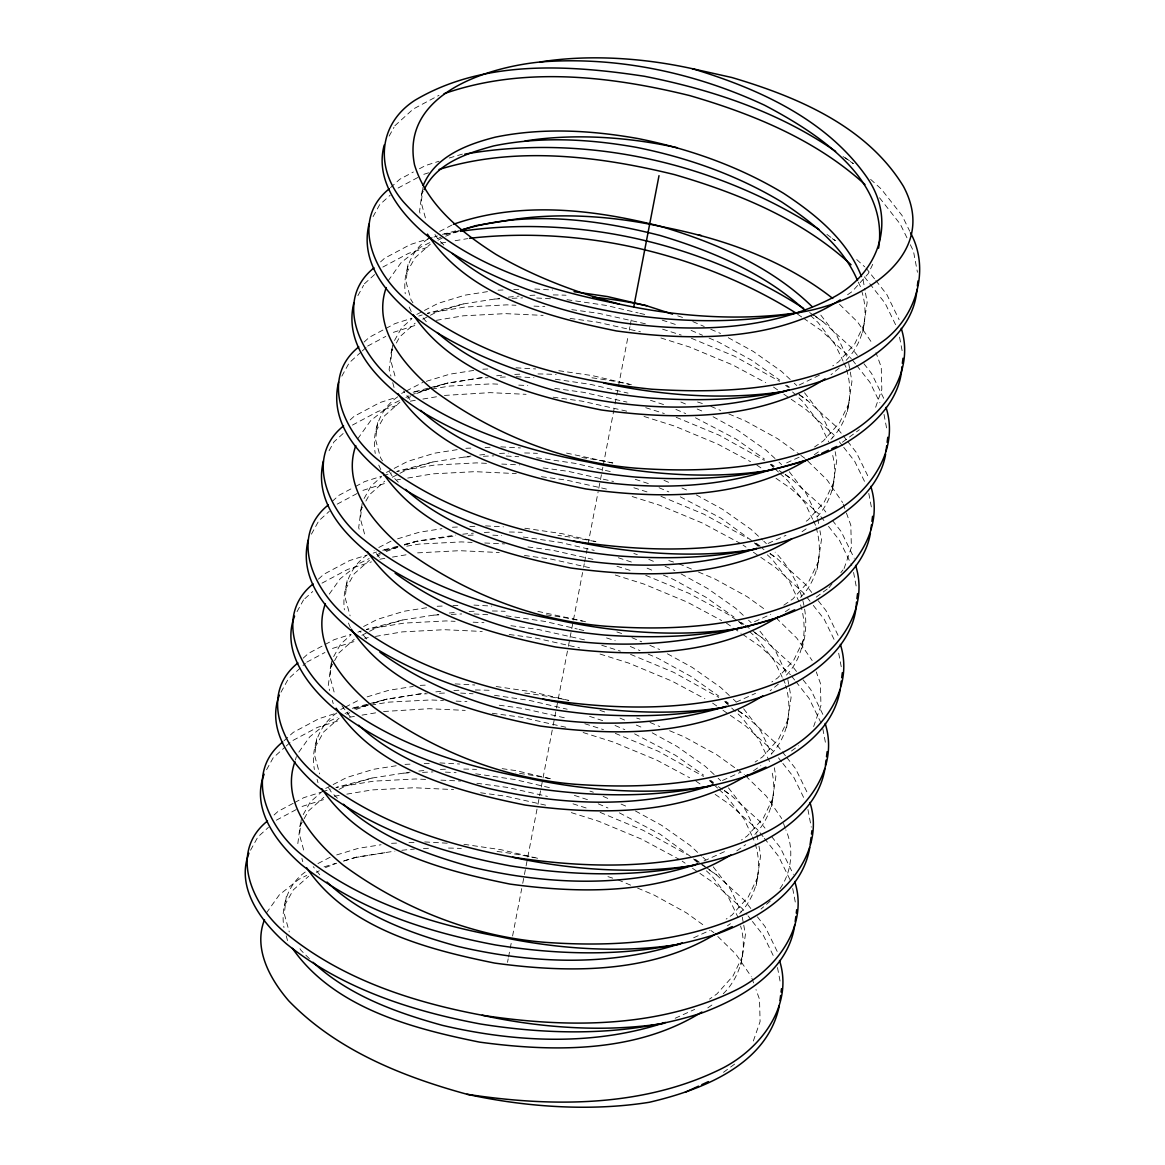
<?xml version="1.0" encoding="UTF-8"?>
<svg xmlns="http://www.w3.org/2000/svg" width="1165" height="1165" viewBox="0 0 1165 1165"><rect width="100%" height="100%" fill="white"/><g stroke="black" fill="none" stroke-linecap="round" stroke-linejoin="round"><path stroke-width="0.75" stroke-dasharray="5 3.75" d="M305.215 872.046C287.842 884.104 280.416 907.375 283.969 927.573M286.255 896.744L284.304 913.87L289.255 931.927M297.832 843.635L300.454 822.985M301.269 819.432L299.522 834.854L304.458 852.896M336.918 712.878C318.89 725.038 310.633 748.658 314.39 769.541M316.676 738.712L314.739 755.837L319.676 773.88M331.224 663.205L328.268 685.603L329.608 690.525M331.705 661.4L329.957 676.821L334.894 694.864M367.354 554.846C349.587 566.714 341.855 589.344 344.374 609.863M347.112 580.665L345.175 597.805L350.112 615.848M361.325 506.921L358.704 527.57L359.592 530.847M362.14 503.367L360.393 518.789L365.329 536.832M397.789 396.799C379.761 408.959 371.504 432.594 375.261 453.462M377.547 422.633L375.611 439.773L380.547 457.816L382.499 460.874M391.746 348.888L389.125 369.523L390.93 376.091M392.576 345.321L390.814 360.742L395.765 378.8M428.225 238.767C410.444 250.635 402.726 273.28 405.245 293.784M407.983 264.601L406.032 281.726L410.983 299.769L412.934 302.827M422.181 190.842L419.56 211.491L420.463 214.768M423.012 187.288L421.249 202.71L426.201 220.753M723.276 993.73C740.882 976.532 747.595 949.49 740.591 925.942M740.955 964.722L745.44 934.417L743.547 924.063M739.644 913.433C759.172 893.788 763.716 861.867 752.532 836.878M756.172 885.706L760.658 855.401L758.444 843.314M754.862 834.417C771.201 817.772 777.739 792.083 771.346 769.628M771.39 806.675L775.875 776.385L774.288 767.75M771.23 754.105C788.385 736.149 792.783 708.815 785.618 685.428M786.608 727.659L791.093 697.354L787.307 676.647M786.448 675.088C804.156 656.667 807.913 628.576 800.515 604.693M801.826 648.643C812.908 614.101 799.569 577.622 775.176 552.166M800.515 597.354C818.485 579.355 823.451 551.351 816.039 527.396M817.044 569.627L821.514 539.322L819.942 530.701M816.883 517.056C832.436 500.484 838.436 475.437 832.203 453.549M832.261 490.611L836.732 460.306L835.159 451.671M830.936 439.322C848.921 421.322 853.887 393.304 846.474 369.363M847.465 411.594L851.95 381.29L848.164 360.582M846.154 360.305C863.585 342.758 869.119 315.526 862.013 292.065M862.683 332.578L867.168 302.274L865.275 291.92M507.518 962.334L508.188 958.824M508.537 957.077L509.877 950.043M510.226 948.295L511.231 943.024M512.585 936.005L521.716 888.589M522.736 883.318L524.09 876.298M524.425 874.536L527.468 858.736M527.803 856.974L537.269 807.811M537.953 804.301L542.686 779.72M543.021 777.958L552.487 728.795M553.171 725.285L557.904 700.704M558.239 698.942L567.704 649.779M568.389 646.269L569.729 639.236M570.078 637.488L571.433 630.454M571.767 628.707L573.122 621.688M573.457 619.926L582.587 572.51M583.592 567.253L584.277 563.729M584.612 561.981L587.655 546.181M587.99 544.419L598.14 491.747M598.81 488.222L602.873 467.15M603.208 465.403L614.712 405.697M615.047 403.935L616.401 396.916M616.736 395.168L618.091 388.134M618.426 386.387L628.241 335.462M629.246 330.19L629.93 326.681M630.265 324.918L631.619 317.899M295.4 760.002L296.376 756.624M875.643 407.24L881.818 389.401L881.25 367.164L875.963 352.573M844.086 568.52L851.382 547.434L850.814 525.197L845.542 510.605M813.651 726.552L820.946 705.48L820.378 683.229L816.272 671.885M753.347 1041L760.09 1021.545L759.522 999.308L755.998 989.58M872.731 264.339L868.289 273.571L852.154 291.556L846.227 295.677M864.372 323.797L854.775 343.821L838.625 361.805L832.698 365.927M849.168 402.813L839.557 422.837L823.407 440.821L814.524 446.996M833.951 481.829L824.339 501.853L808.19 519.838L803.748 522.925M818.733 560.846L809.122 580.869L792.972 598.854L782.603 606.062M803.515 639.862L793.904 659.885L777.754 677.87L771.827 681.991M788.297 718.878L778.686 738.901L762.536 756.886L755.138 762.041M773.079 797.909L763.468 817.932L747.318 835.902L741.406 840.038M757.862 876.925L748.25 896.948L732.101 914.933L726.188 919.054M742.644 955.941L733.033 975.964L716.883 993.949L709.485 999.104M389.125 136.116L394.018 127.262M373.091 216.617L379.615 204.792L390.159 195.225M357.888 295.633L363.597 285.294M341.855 376.12L349.194 362.839L361.048 352.063M329.083 450.709L333.976 441.855L343.194 433.482M311.419 534.167L318.759 520.871L329.302 511.304M297.017 611.698L303.541 599.888M280.983 692.199L288.323 678.904L305.448 663.351M266.581 769.745L273.105 757.92L284.959 747.158M250.548 850.232L257.887 836.951L268.431 827.368M421.512 194.351L423.259 191.235M406.294 273.382L415.06 257.742L430.351 244.155M394.513 340.486L401.532 327.977L411.726 318.919M391.076 352.398L392.823 349.267M396.333 343.02L399.843 336.758L415.148 323.171M375.858 431.414L384.625 415.774L399.93 402.187M364.092 498.518L371.096 486.023L381.304 476.951M360.64 510.43L362.388 507.299M365.897 501.052L369.407 494.79L384.712 481.203M345.423 589.446L354.189 573.821L369.494 560.219M333.656 656.565L340.661 644.056L350.869 634.998M330.205 668.462L333.714 662.215M334.588 660.657L338.971 652.837L354.276 639.236M314.987 747.493L323.753 731.853L339.059 718.266M303.22 814.597L310.225 802.088L325.53 788.501L331.632 785.341M299.769 826.509L303.279 820.247M304.152 818.689L308.536 810.869L323.841 797.282M284.566 905.525L293.318 889.885L308.623 876.298M388.149 280.823L401.066 262.678L420.536 247.184L430.016 242.509M357.713 438.856L370.63 420.725L390.115 405.216L399.58 400.542M329.273 594.106L340.195 578.757L359.679 563.248L369.145 558.574M298.837 752.139L309.774 736.79L329.244 721.295L337.136 717.392M266.421 912.967L279.338 894.837L298.808 879.327L306.701 875.425M828.97 587.743L832.203 583.621M840.853 572.641L843.009 569.889M770.269 901.069L761.022 909.05M779.982 888.706C791.763 872.061 794.21 848.644 785.851 829.917M839.237 368.009L831.009 374.708M778.366 684.088L770.138 690.772M394.833 125.776L413.284 109.029L439.001 95.297M390.537 187.638L399.755 179.264L413.371 171.998M380.591 261.877L384.537 258.281L410.269 244.563L432.302 237.573M364.412 283.809L376.266 273.047M364.062 342.088L369.334 337.297L384.465 329.229M362.359 350.869L366.32 347.286M350.155 419.91L354.116 416.327L379.834 402.595L396.784 397.221M332.302 501.329L338.899 495.343L354.029 487.261M318.409 579.151L323.681 574.36L349.398 560.627L366.349 555.254M304.851 598.693L312.759 591.514M303.191 658.167L308.463 653.376L323.593 645.308M284.027 740.765L293.245 732.392L318.962 718.674L335.913 713.3M286.284 745.964L291.556 741.173L317.273 727.455L340.995 719.926M274.081 815.005L278.027 811.408L293.158 803.34M842.397 442.249L859.406 429.71M816.214 597.15L827.558 588.791M791.457 751.017L798.535 745.789M723.494 1072.31L729.174 1068.13M730.586 1067.082L734.838 1063.951M819.374 375.203L796.918 386.11M814.306 454.743L820.233 450.622M802.059 531.706L806.5 528.619M785.356 611.756L791.283 607.635M753.449 770.822L760.847 765.667M736.746 850.872L745.629 844.683M727.455 925.767L730.411 923.699M707.796 1007.885L713.723 1003.749M419.429 168.765L425.487 165.547L439.045 161.236M398.066 188.046L420.769 175.93M382.848 267.062L408.58 253.344L430.613 246.354M385.965 328.428L395.051 323.579L412.002 318.205M367.63 346.078L385.79 336.394M352.427 425.109L378.144 411.376L400.178 404.386M355.543 486.46L364.616 481.611L381.567 476.237M337.209 504.125L359.898 492.009M321.991 583.141L347.709 569.408L371.431 561.88M325.108 644.493L334.18 639.658L351.131 634.27M306.774 662.157L324.933 652.473M294.672 802.539L303.745 797.69L320.695 792.317M276.338 820.189L299.026 808.088M439.686 231.413L451.889 225.093M437.982 240.194L444.098 237.034M445.613 236.247L458.413 231.034M416.837 314.39L422.939 311.23M424.468 310.429L438.2 303.322L464.966 295.167L489.329 291.352M422.779 319.21L428.88 316.05M430.395 315.264L436.511 312.103L463.262 303.949L494.601 299.041A230.015 111.52 10.9 0 1 499.683 298.269M401.619 393.406L404.663 391.819M406.192 391.032L422.982 382.338M407.561 398.226L410.604 396.653M416.706 393.493L433.001 387.552M386.401 472.422L407.765 461.355L434.53 453.2L457.161 449.661M392.343 477.257L398.445 474.082M399.974 473.296L406.075 470.136L432.841 461.981L464.165 457.073A230.015 111.52 10.9 0 1 470.966 456.068M378.814 547.492L391.018 541.157M377.125 556.273L380.169 554.686M386.285 551.526L397.542 547.113M363.597 626.508L377.329 619.387L404.095 611.246L428.472 607.431M361.907 635.289L368.009 632.129M369.538 631.328L375.64 628.168L402.406 620.028L433.744 615.12A230.015 111.52 10.9 0 1 438.826 614.348M340.748 709.485L343.806 707.898M345.321 707.111L360.582 699.204M346.689 714.305L349.748 712.718M355.849 709.558L372.13 703.631M333.161 784.54L346.893 777.434L373.659 769.279L396.289 765.74M339.102 789.375L345.204 786.2L371.97 778.06L403.308 773.152A230.015 111.52 10.9 0 1 410.109 772.147M317.943 863.556L330.161 857.236M316.254 872.337L319.312 870.765M325.414 867.605L336.685 863.192M437.909 238.607L441.069 237.048M405.901 397.425L409.046 395.867M410.633 395.095L432.099 387.697M377.038 554.686L383.358 551.569M345.029 713.504L348.189 711.946M786.579 462.913L801.2 456.272M768.114 543.414L785.982 535.303M754.527 621.688L770.764 614.319M736.062 702.189L755.546 693.335M722.46 780.463L740.328 772.351M703.995 860.964L725.111 851.367M693.656 937.767L709.893 930.384M675.19 1018.254L694.675 1009.4M449.209 158.018L462.956 153.94M423.798 174.328L428.88 172.711M433.992 237.034L437.385 235.956M418.774 316.05L422.167 314.972M393.362 332.36L417.085 324.831M383.256 475.699L391.731 473.019M362.927 490.392L386.649 482.863M373.12 553.113L376.513 552.035M357.903 632.129L361.296 631.051M332.491 648.439L356.213 640.91M322.385 791.778L330.86 789.084M302.055 806.471L324.088 799.481M426.332 381.319L449.748 374.183L474.111 370.368M434.676 387.042L448.059 382.965L479.383 378.057A230.015 111.52 10.9 0 1 484.48 377.285M397.571 538.842L419.313 532.23L441.943 528.677M404.24 545.074L417.623 540.997L448.962 536.089A230.015 111.52 10.9 0 1 455.763 535.085M367.135 696.874L388.877 690.263L413.255 686.447M373.805 703.121L387.188 699.044L418.526 694.136A230.015 111.52 10.9 0 1 425.327 693.117M336.7 854.921L358.441 848.295L381.072 844.756M343.369 861.153L356.752 857.076L388.091 852.168A230.015 111.52 10.9 0 1 394.891 851.164M445.802 234.718L459.185 230.67M433.773 387.188L445.481 383.635L479.383 378.057L488.12 377.693M384.931 550.797L398.313 546.735M405.012 544.71L415.046 541.681L455.937 535.798M354.495 708.83L371.227 703.762M372.902 703.252L384.61 699.714L418.526 694.136L427.264 693.772M324.074 866.862L335.782 863.323M344.141 860.789L356.752 857.076M442.467 234.34L458.311 230.204M463.262 303.949L427.249 313.356L464.937 307.036L506.95 304.851L515.964 305.274M427.875 388.236L412.031 392.387L429.972 389.372M429.637 387.785L448.059 382.965M432.841 461.981L396.814 471.403L434.501 465.068L476.529 462.884L489.14 463.466M397.44 546.283L381.596 550.419L399.551 547.404M404.488 544.434L417.623 540.997M402.406 620.028L366.378 629.435L404.066 623.1L446.093 620.916L455.107 621.338M367.004 704.315L351.16 708.451L369.116 705.437M368.766 703.849L387.188 699.044M371.97 778.06L335.942 787.467L373.645 781.147L415.657 778.963L426.463 779.458M444.258 234.049L458.617 231.631M440.778 243.121L447.957 241.912M455.136 240.718L467.689 238.607M436.322 320.331L463.248 315.817L505.26 313.633L543.108 315.38M431.778 389.066L449.719 386.052L491.732 383.868L500.746 384.29M410.342 401.168L415.73 400.25M422.91 399.056L437.268 396.639M444.433 395.43L490.043 392.649L526.099 394.323M396.916 479.878L400.512 479.281M407.692 478.072L432.812 473.849L474.825 471.665L516.284 473.587M406.731 546.196L419.284 544.084L461.311 541.9L472.116 542.409M379.906 559.2L385.295 558.297M392.474 557.088L408.624 554.38M364.689 638.216L368.286 637.619M375.465 636.41L402.376 631.881L444.404 629.697L482.252 631.459M370.907 705.145L388.848 702.131L430.875 699.947L443.486 700.529M349.471 717.232L354.859 716.329M362.038 715.121L376.397 712.718M383.576 711.509L429.186 708.713L465.228 710.388M334.253 796.248L339.641 795.346M346.82 794.137L371.941 789.928L413.968 787.744L453.622 789.579M354.175 857.746L388.091 852.168M417.594 552.865L459.607 550.681L499.261 552.53M498.038 290.187L505.028 289.896M513.765 289.532L519.007 289.313M494.601 299.041L501.591 298.75M512.076 298.313L522.561 297.876M482.82 369.203L489.81 368.912M500.353 377.183L505.595 376.965M465.869 448.292L472.844 448.001M485.077 447.491L492.067 447.2M464.165 457.073L471.155 456.782M483.388 456.272L493.873 455.835M452.399 527.235L457.641 527.017M469.859 526.522L475.102 526.303M468.17 535.288L476.907 534.924M437.181 606.266L444.171 605.975M452.908 605.611L459.884 605.319M433.744 615.12L442.482 614.756M451.204 614.392L461.69 613.955M420.216 685.355L428.953 684.991M439.482 693.262L446.472 692.971M404.998 764.371L411.988 764.08M424.22 763.57L431.21 763.279M403.308 773.152L410.298 772.861M422.531 772.351L433.001 771.914M391.527 843.314L396.77 843.096M409.002 842.586L414.245 842.368M533.992 306.104L544.798 306.613M518.774 385.12L527.789 385.542M501.751 464.063L519.779 464.893M484.742 542.992L504.562 543.909M473.121 622.183L483.941 622.678M456.098 701.112L466.917 701.621M440.894 780.128L460.714 781.045M534.808 289.007L552.661 290.012M536.686 297.992L550.972 298.793M516.022 367.82L535.652 368.926M516.124 376.703L533.963 377.708M500.804 446.836L520.435 447.943M506.251 456.025L518.745 456.724M485.587 525.866L503.44 526.871M492.824 535.143L501.751 535.638M473.937 605.086L491.79 606.091M474.038 613.955L490.101 614.858M455.151 683.899L474.781 685.005M460.612 693.073L473.092 693.787M439.948 762.915L459.578 764.022M445.394 772.104L456.098 772.701M424.73 841.931L447.928 843.242M571.782 309.642L598.723 313.312L645.672 323.841M570.093 318.424L597.033 322.093L640.502 331.85M554.758 388.411L583.519 392.328L626.974 402.085M553.069 397.192L581.816 401.11L627.032 411.245M543.138 467.922L568.302 471.359L613.504 481.495M541.448 476.703L566.612 480.126L608.334 489.489M527.92 546.938L553.084 550.375L593.072 559.346M524.439 555.472L551.394 559.156L591.383 568.112M510.911 625.707L537.866 629.391L584.801 639.92M509.222 634.488L536.177 638.172L579.631 647.915M499.29 705.218L522.648 708.407L564.37 717.771M492.213 713.271L520.959 717.189L566.161 727.324M476.878 783.259L507.43 787.424L547.419 796.394M480.577 792.768L505.741 796.205L545.73 805.175M567.02 299.696L605.887 305.376L638.143 312.919M558.807 370.703L592.359 375.611L631.415 384.756M555.341 379.237L590.67 384.392L628.022 393.129M566.54 453.083L612.805 462.971M536.599 457.728L575.452 463.408L611.101 471.752M524.832 528.226L561.923 533.643L595.883 541.594M523.143 537.007L560.234 542.424L594.194 550.375M537.88 611.377L578.976 620.217M506.163 615.775L545.016 621.44L577.272 628.998M496.174 686.52L531.502 691.69L568.84 700.427A230.015 111.52 10.9 0 0 523.9 692.986M494.484 695.301L529.798 700.471L567.151 709.208M502.144 768.638L516.284 770.706L551.933 779.05A230.015 111.52 10.9 0 0 515.862 772.905M475.728 773.808L514.581 779.487L550.244 787.831M463.961 844.305L501.067 849.722L538.419 858.459M639.847 313.327L644.929 314.506M580.665 620.61L585.762 621.804A230.015 111.52 10.9 0 0 580.665 620.712M578.976 629.391L584.073 630.585M662.608 329.185L681.234 335.069M660.919 337.967L689.709 347.053L732.829 365.009L765.725 382.659M697.573 401.998L702.568 403.585M645.701 407.677L664.327 413.546M644.012 416.458L674.491 426.07L717.611 444.025L750.522 461.675M633.876 487.756L647.42 492.038M632.173 496.538L659.274 505.086L702.393 523.041L739.993 543.21M668.797 560.569L673.807 562.142M616.955 566.248L632.202 571.054M615.266 575.029L644.056 584.102L687.175 602.072L721.645 620.552M601.737 645.264L620.377 651.133M600.048 654.046L628.838 663.133L671.957 681.088L704.869 698.738M636.702 718.077L640.036 719.125M584.83 723.742L603.47 729.625M583.141 732.523L613.635 742.149L656.74 760.104L689.651 777.754M573.005 803.835L586.548 808.102M571.316 812.617L598.417 821.165L641.522 839.12L679.137 859.289M607.941 876.633L612.936 878.221M677.753 315.875L682.938 317.564M662.23 320.142L676.064 324.656M650.463 400.294L664.298 404.794M635.245 479.31L650.813 484.378M633.833 553.491L637.284 554.613M618.309 557.758L632.144 562.273M616.882 631.94L622.066 633.629M606.543 637.91L615.193 640.721M599.931 710.402L605.13 712.092M589.606 716.359L603.426 720.873M589.912 791.108L593.364 792.229M574.389 795.375L589.941 800.457M691.398 338.272L734.518 356.228L779.603 381.319M676.181 417.288L719.3 435.244L764.4 460.35M660.963 496.305L704.082 514.275L747.697 538.346M645.745 575.335L688.865 593.291L728.038 614.29L736.921 620.421M630.542 654.351L673.647 672.307L718.747 697.398M615.324 733.368L658.429 751.323L703.529 776.414M600.106 812.384L643.211 830.339L686.826 854.411M710.868 406.381L720.684 410.517M728.853 413.954L745.192 420.842L777.565 438.637L799.408 454.365M678.802 563.729L691.879 569.234M698.418 572L714.757 578.889L747.129 596.669L766.06 610.3M650.012 722.46L659.812 726.581M669.613 730.717L684.321 736.921L716.693 754.702L735.625 768.347M617.931 879.808L631.008 885.313M637.546 888.065L653.9 894.953L686.258 912.748L705.189 926.379M692.811 321.613L704.228 326.491M710.737 329.273L720.523 333.452M691.122 330.394L702.539 335.272M709.048 338.054L718.834 342.233L751.41 360.101L779.705 380.052M680.855 402.012L687.379 404.808M697.151 408.988L703.675 411.769M675.904 409.41L685.69 413.59M695.461 417.769L736.193 439.132L764.488 459.068M664.006 480.344L670.53 483.125M681.933 488.004L688.457 490.8M659.055 487.727L668.841 491.907M680.244 496.785L720.975 518.148L753.114 541.667M648.788 559.36L655.312 562.142M665.099 566.321L674.87 570.515M647.099 568.141L653.623 570.923M663.395 575.102L673.181 579.296L705.757 597.164L734.052 617.101M631.94 637.677L641.726 641.857M649.881 645.352L659.652 649.531M630.25 646.459L640.036 650.638M648.191 654.133L657.963 658.312L690.539 676.181L718.834 696.117M619.984 718.091L626.508 720.887M636.294 725.067L642.803 727.848M615.033 725.475L624.819 729.654M634.605 733.848L675.321 755.197L703.616 775.133M603.15 796.409L609.659 799.205M621.076 804.083L627.586 806.864M598.198 803.806L607.97 807.986M619.387 812.864L660.104 834.213L692.258 857.731M728.271 337.704L753.1 351.32L781.395 371.271L792.957 382.003M713.067 416.735L737.882 430.351L766.177 450.287L777.739 461.02M696.291 494.892L722.664 509.367L750.959 529.303L762.522 540.036M681.074 573.908L707.446 588.383L735.741 608.319L743.445 615.47M667.414 653.783L692.228 667.399L720.523 687.335L732.086 698.068M652.196 732.8L677.011 746.415L705.306 766.352L716.868 777.084M635.42 810.971L661.793 825.432L690.088 845.382L701.65 856.115M843.023 156.532L853.377 163.668L843.562 156.43M832.247 238.607L835.203 240.645M809.631 312.526L814.058 315.584M815.544 316.603L822.941 321.715L850.785 347.024L857.353 355.383M797.574 314.157L802.015 317.215M803.5 318.234L821.252 330.496L851.28 358.587M785.53 385.411L788.487 387.45M798.84 394.6L807.724 400.731L835.567 426.041L842.135 434.399M773.487 387.042L777.914 390.1M783.841 394.192L789.754 398.27M791.239 399.289L806.034 409.512L833.878 434.822M770.313 464.427L773.269 466.466M779.196 470.558L783.637 473.616M785.108 474.636L792.506 479.747L820.349 505.071L825.825 512.032M756.784 465.039L762.696 469.131M776.021 478.32L790.817 488.528L818.66 513.852M755.095 543.443L763.978 549.574M769.89 553.666L777.288 558.763L805.146 584.087L811.714 592.432M743.052 545.074L746.008 547.128M753.406 552.225L759.318 556.317M760.803 557.336L775.599 567.544L803.442 592.869L812.209 603.994M738.406 621.44L742.833 624.513M754.672 632.682L762.07 637.779L789.928 663.103L796.496 671.448M726.348 623.071L732.275 627.163M733.746 628.183L741.144 633.294M742.629 634.313L760.381 646.56L790.423 674.666M724.659 701.49L727.63 703.529M737.984 710.679L746.867 716.795L774.71 742.12L781.278 750.478M712.616 703.121L717.058 706.179M722.97 710.257L728.897 714.349M730.368 715.368L745.163 725.577L773.021 750.901M709.441 780.506L716.839 785.603M718.324 786.623L722.766 789.695M724.251 790.715L731.649 795.826L759.493 821.136L764.968 828.097M695.913 781.118L701.84 785.195M715.15 794.384L729.945 804.607L757.803 829.917M694.224 859.522L707.548 868.711M709.034 869.731L716.431 874.842L744.275 900.152L750.843 908.511M682.18 861.153L685.137 863.192M692.534 868.304L698.461 872.381M699.932 873.4L714.742 883.623L742.586 908.933L746.954 914.51M800.865 455.413L805.233 458.559M737.081 769.395L744.362 774.638M711.014 930.573L713.927 932.67M826.946 234.413L835.363 240.631M813.126 314.477L822.941 321.715M786.71 385.222L789.506 387.29M799.321 394.527L807.724 400.731M771.492 464.238L774.288 466.306M785.501 474.577L792.506 479.747M756.274 543.254L760.483 546.356M770.283 553.593L777.288 558.763M741.057 622.27L743.853 624.338M745.265 625.372L762.07 637.779M725.839 701.286L728.649 703.354M738.45 710.592L746.867 716.795M710.621 780.302L713.431 782.37M724.63 790.656L731.649 795.826M695.403 859.333L705.218 866.571M706.616 867.605L716.431 874.842M870.619 179.352L881.221 188.992L902.016 215.438L909.734 231.223M856.726 259.577L864.678 266.8M810.345 315.336L818.048 322.487L835.305 344.898L843.067 361.135M794.239 383.198L796.816 385.571M792.55 391.964L802.831 401.517L820.102 423.914L828.621 441.783M779.021 462.214L781.599 464.602M770.91 465.024L773.473 467.413M774.769 468.607L778.613 472.189M779.909 473.369L787.613 480.533L804.884 502.931L812.631 519.168M763.803 541.23L766.381 543.618M754.41 542.846L758.269 546.429M767.254 554.773L772.395 559.55L789.666 581.961L798.957 601.446M748.585 620.246L751.163 622.634M739.193 621.877L741.756 624.251M749.474 631.415L757.177 638.566L774.448 660.977L782.196 677.215M733.382 699.262L735.945 701.65M725.256 702.087L730.397 706.849M731.678 708.043L741.974 717.582L759.231 739.993L770.08 762.726M718.164 778.278L720.727 780.667M710.038 781.103L712.616 783.492M713.897 784.671L717.756 788.254M719.038 789.448L726.756 796.598L744.013 819.01L751.76 835.247M702.946 857.309L705.509 859.683M693.539 858.925L697.398 862.508M706.398 870.852L711.538 875.629L728.795 898.026L738.1 917.51M839.528 304.327L857.615 322.021L872.002 342.976M807.811 461.092L827.194 480.067L842.601 502.508M776.079 617.858L796.758 638.1L812.165 660.54M745.658 775.905L766.322 796.132L781.744 818.573M717.8 936.471L735.887 954.179L751.308 976.62M440.312 241.505L445.132 246.31M426.303 321.715L420.725 315.06M409.876 399.537L403.556 391.018M398.284 482.164L392.241 476.15L389.314 471.563M379.441 557.569L374.111 550.594M366.64 639.003L359.869 631.139M350.214 716.81L341.724 705.568M337.413 798.229L331.384 792.229L327.481 786.113M319.778 874.842L313.239 866.658M309.395 958.679L300.949 950.261L298.022 945.674M879.531 197.773L900.327 224.219L907.273 238.432M866.003 268.008L874.769 279.149M875.862 280.532L886.798 294.454L899.132 319.72M864.313 276.789L885.109 303.235L895.9 325.341M863.92 363.728L871.58 373.484L884.701 400.323M852.387 359.985L855.663 364.164M856.756 365.548L869.891 382.251L879.925 402.784M843.242 435.797L846.518 439.962M847.61 441.36L856.377 452.501L868.711 477.752M839.353 441.783L842.644 445.962M843.737 447.36L854.673 461.282L864.707 481.8M832.393 520.376L841.159 531.517L854.265 558.355M820.859 516.634L824.136 520.813M828.519 526.376L839.47 540.298L851.804 565.549M818.281 600.791L825.941 610.533L839.048 637.372M813.301 605.392L824.252 619.314L835.043 641.42M803.064 679.807L810.724 689.549L823.83 716.388M791.516 676.064L794.807 680.229M795.899 681.627L809.034 698.33L821.369 723.596M782.37 751.862L785.647 756.041M786.754 757.439L795.506 768.565L807.84 793.831M778.482 757.862L781.773 762.041M782.865 763.425L793.816 777.346L803.835 797.879M771.536 836.455L780.288 847.581L793.394 874.434M759.988 832.698L763.279 836.878M764.371 838.276L778.599 856.362L790.933 881.628M757.41 916.855L765.07 926.612L777.405 951.863M748.061 915.894L751.338 920.073M752.43 921.471L763.381 935.393L774.172 957.484M820.815 315.118L837.009 336.117L847.858 358.849M804.52 392.736L821.791 415.133L832.64 437.865M789.302 471.752L806.573 494.149L817.422 516.896M759.959 631.182L776.138 652.196L786.987 674.928M743.663 708.801L760.92 731.212L771.769 753.944M728.445 787.817L745.702 810.228L756.551 832.96M713.228 866.847L730.484 889.245L741.333 911.977M434.967 234.514L437.894 239.102M411.245 311.608L408.391 305.274M380.809 469.655L377.955 463.306M350.374 627.687L347.083 619.707M910.346 244.752L913.433 251.058L917.438 272.246M858.285 282.119L861.386 288.614M843.839 362.766L846.169 367.63M813.403 520.799L815.733 525.663M782.967 678.831L785.297 683.709M843.183 504.125L844.945 508.988M783.492 823.437L785.254 828.3M751.891 978.236L753.653 983.1M392.722 382.644L394.076 387.566M332.302 700.369L333.205 703.645M317.098 779.385L317.987 782.662M301.881 858.401L302.769 861.678M286.211 935.786L287.551 940.708M899.555 337.136L902.22 351.262M884.002 414.391L887.002 430.278M868.784 493.407L871.784 509.309M853.566 572.437L856.246 586.563M838.683 653.216L841.683 669.103M822.81 728.707L825.81 744.595M807.928 809.486L811.262 827.135M792.71 888.502L795.375 902.627M777.492 967.518L780.492 983.42M863.076 279.833L864.969 290.187M817.743 518.614L818.689 523.799M756.871 834.693L758.138 841.596M742.28 917.161L743.226 922.331M435.826 691.864A230.015 111.52 10.9 0 1 441.171 691.355M453.884 690.481A230.015 111.52 10.9 0 1 460.932 690.19M475.32 690A230.015 111.52 10.9 0 1 491.79 690.394M401.852 850.29A230.015 111.52 10.9 0 1 414.347 849.096M423.463 848.513A230.015 111.52 10.9 0 1 430.497 848.222M448.525 848.062A230.015 111.52 10.9 0 1 461.355 848.44M497.062 851.455A230.015 111.52 10.9 0 1 535.012 857.775M418.832 771.07A230.015 111.52 10.9 0 1 425.968 770.371M440.414 769.41A230.015 111.52 10.9 0 1 447.491 769.162M463.743 769.046A230.015 111.52 10.9 0 1 476.572 769.41M462.723 534.211A230.015 111.52 10.9 0 1 473.412 533.162M484.32 532.449A230.015 111.52 10.9 0 1 491.368 532.157M509.396 531.997A230.015 111.52 10.9 0 1 522.226 532.361M557.918 535.376A230.015 111.52 10.9 0 1 561.501 535.842M564.938 536.308A230.015 111.52 10.9 0 1 595.883 541.696M449.268 613.038A230.015 111.52 10.9 0 1 456.389 612.339M469.102 611.465A230.015 111.52 10.9 0 1 476.15 611.174M492.358 610.984A230.015 111.52 10.9 0 1 505.173 611.305M546.283 614.858A230.015 111.52 10.9 0 1 578.947 620.363M496.683 375.785A230.015 111.52 10.9 0 1 502.042 375.276M514.755 374.402A230.015 111.52 10.9 0 1 520.027 374.183M537.997 373.936A230.015 111.52 10.9 0 1 556.171 374.489M591.937 377.81A230.015 111.52 10.9 0 1 629.712 384.377M508.362 297.162A230.015 111.52 10.9 0 1 519.066 296.114M529.973 295.386A230.015 111.52 10.9 0 1 537.007 295.094M553.215 294.92A230.015 111.52 10.9 0 1 566.03 295.226M479.703 454.991A230.015 111.52 10.9 0 1 486.824 454.306M499.537 453.433A230.015 111.52 10.9 0 1 508.362 453.083M524.614 452.967A230.015 111.52 10.9 0 1 537.444 453.345M581.874 457.539A230.015 111.52 10.9 0 1 612.79 463.029"/><path stroke-width="1.5" d="M308.157 540.065C296.638 587.917 340.18 625.139 375.873 648.599C440.297 687.496 514.682 706.762 589.097 714.058C659.419 718.98 733.178 714.393 797.006 681.845C826.218 664.997 855.285 638.027 856.479 602.087M323.375 461.049C311.856 508.901 355.398 546.123 391.091 569.583C455.515 608.48 529.9 627.746 604.315 635.042C674.637 639.964 748.396 635.376 812.223 602.829C838.392 587.262 865.071 564.763 870.401 533.221M338.593 382.033C327.074 429.885 370.616 467.107 406.308 490.567C470.733 529.463 545.104 548.73 619.532 556.025C689.855 560.947 763.614 556.36 827.441 523.813C853.61 508.246 880.289 485.732 885.618 454.204M353.811 303.017C342.292 350.869 385.833 388.091 421.526 411.551C485.951 450.447 560.321 469.713 634.75 477.009C705.073 481.931 778.817 477.344 842.659 444.797C871.274 428.137 900.195 401.983 901.914 366.713M369.028 224C357.509 271.853 401.051 309.075 436.744 332.52C501.168 371.431 575.539 390.697 649.968 397.993C720.29 402.915 794.035 398.328 857.862 365.781C885.91 349.325 914.612 323.957 916.913 289.386M384.232 144.984C374.781 179.541 398.736 211.025 423.259 232.578C454.015 257.698 489.868 275.289 526.857 289.226C614.567 319.341 710.053 329.71 801.505 312.089C859.639 302.507 940.738 256.169 903.472 186.429C866.614 125.995 796.889 96.739 731.766 77.487L692.272 68.677A230.015 111.52 10.9 0 0 540.254 61.978C486.184 67.424 400.454 94.554 414.536 164.906C426.856 205.215 461.69 232.549 495.839 254.334C534.327 276.746 576.136 292.561 619.081 304.05A276.018 133.815 10.9 0 0 801.505 312.089M779.312 1005.643C767.473 1064.752 701.796 1090.061 649.342 1102.265A276.018 133.815 10.9 0 1 466.917 1094.241C401.969 1076.445 336.365 1050.044 288.702 1000.793C270.032 979.124 253.082 948.66 264.499 919.738M779.968 1000.56L780.623 995.478M781.06 992.099L781.497 988.706M794.748 924.923C788.326 970.809 742.833 997.589 703.092 1012.531C631.474 1036.166 554.263 1035.729 480.446 1023.991C411.303 1011.031 341.767 988.459 286.313 943.737C261.382 921.937 235.461 887.774 248.917 853.188M795.185 921.544L795.841 916.462M796.277 913.083L796.714 909.69M809.748 847.596C802.248 892.594 757.629 918.675 718.31 933.514C646.692 957.135 569.481 956.713 495.664 944.975C426.521 932 356.985 909.443 301.531 864.721C276.6 842.921 250.679 808.758 264.135 774.172M810.185 844.217L811.058 837.446M811.495 834.053L811.918 830.674M824.966 768.58C817.466 813.578 772.846 839.659 733.528 854.498C661.909 878.119 584.699 877.682 510.882 865.959C441.739 852.984 372.203 830.427 316.749 785.705C291.818 763.905 265.897 729.741 279.352 695.156M825.402 765.201L826.058 760.119M826.495 756.726L827.135 751.658M840.183 689.563C832.684 734.562 788.064 760.643 748.745 775.482C677.127 799.103 599.917 798.666 526.085 786.943C456.957 773.968 387.406 751.396 331.967 706.689C307.036 684.874 281.1 650.725 294.57 616.139M840.62 686.17L841.276 681.103M841.698 677.71L842.353 672.642M856.916 598.693L857.571 593.611M870.837 529.827L871.478 524.76M871.915 521.367L872.57 516.299M886.041 450.811L886.696 445.744M887.133 442.351L887.788 437.268M902.351 363.334L903.006 358.252M917.35 286.007L918.005 280.925M878.599 248.174C889.245 178.988 817.189 132.883 764.488 105.185C694.85 72.711 617.13 56.036 540.254 61.978M633.644 307.371L659.011 175.667M386.227 287.58C371.693 328.486 405.1 366.844 434.603 391.12C493.246 434.166 563.729 462.447 636.44 468.228C706.762 473.15 780.521 468.563 844.348 436.016C882.735 416.313 915.544 373.062 901.244 328.355M355.791 445.627C341.258 486.519 374.679 524.891 404.168 549.152C462.811 592.199 533.293 620.479 606.004 626.26C676.326 631.182 750.085 626.595 813.913 594.048C852.299 574.345 885.109 531.109 870.808 486.402M325.355 603.659C310.822 644.551 344.243 682.923 373.732 707.184C432.375 750.231 502.858 778.526 575.568 784.307C645.891 789.215 719.65 784.627 783.477 752.095C821.864 732.377 854.688 689.141 840.373 644.434M294.92 761.692C280.386 802.583 313.807 840.955 343.296 865.231C401.94 908.278 472.437 936.558 545.133 942.339C615.455 947.262 689.214 942.674 753.041 910.127C791.428 890.424 824.252 847.173 809.952 802.467M423.201 185.584C435.011 156.372 467.107 144.329 495.387 137.135C542.424 127.466 590.99 130.218 638.012 138.562C689.083 148.77 738.828 166.333 783.535 193.288C815.471 214.244 847.232 240.005 861.518 276.586M424.133 189.662C436.598 163.115 467.398 153.066 493.698 145.916C540.735 136.247 589.301 138.999 636.323 147.329C687.394 157.552 737.139 175.114 781.846 202.069C812.092 222.209 842.95 246.106 857.498 280.488M389.212 188.832C348.524 221.394 375.989 277.008 409.731 302.813C478.203 357.262 566.015 380.329 651.657 389.212C731.664 394.207 820 389.416 886.128 338.884C916.884 313.924 929.932 268.46 910.506 232.811M374.009 267.863C333.307 300.41 360.771 356.024 394.527 381.829C449.967 426.55 519.517 449.122 588.645 462.097A276.018 133.815 10.9 0 0 771.07 470.121L807.039 460.073L818.587 454.772M358.791 346.879C318.089 379.426 345.554 435.04 379.309 460.859C434.749 505.566 504.299 528.138 573.428 541.113C658.589 554.161 750.449 554.424 829.131 515.032C867.517 495.329 900.327 452.093 886.026 407.386M343.573 425.895C302.871 458.442 330.336 514.056 364.092 539.876C419.531 584.582 489.082 607.154 558.21 620.13A276.018 133.815 10.9 0 0 740.634 628.153L776.604 618.105L794.748 609.776M328.355 504.911C287.653 537.473 315.118 593.087 348.874 618.892C404.313 663.599 473.864 686.17 542.992 699.146C628.153 712.194 720.014 712.456 798.695 673.064C837.082 653.361 869.906 610.125 855.591 565.418M313.137 583.927C272.435 616.489 299.9 672.103 333.656 697.908C389.11 742.629 458.646 765.187 527.789 778.162A276.018 133.815 10.9 0 0 710.213 786.2M297.92 662.943C257.232 695.505 284.697 751.119 318.438 776.924C373.892 821.645 443.428 844.203 512.571 857.178C597.718 870.226 689.578 870.488 768.259 831.111C806.646 811.393 839.47 768.157 825.155 723.45M282.702 741.974C242.014 774.521 269.479 830.135 303.22 855.94C358.674 900.662 428.21 923.219 497.353 936.194A276.018 133.815 10.9 0 0 679.778 944.232M267.484 820.99C226.796 853.537 254.261 909.151 288.003 934.971C343.457 979.678 412.993 1002.25 482.135 1015.225C567.282 1028.273 659.157 1028.535 737.824 989.143C776.21 969.44 809.034 926.19 794.734 881.497M840.3 299.813C774.71 342.029 691.151 341.025 616.431 330.947C547.972 316.982 467.995 296.114 427.438 234.121M825.082 378.829C759.493 421.06 675.933 420.041 601.213 409.964C533.221 396.129 454.248 375.465 413.196 314.667M806.908 459.898C741.406 499.8 659.71 499.042 586.01 488.98C518.003 475.145 439.03 454.481 397.979 393.683M791.69 538.929C726.188 578.816 644.493 578.058 570.792 567.996C502.799 554.161 423.812 533.497 382.761 472.699M777.958 616.911C712.412 657.992 629.784 657.075 555.574 647.012C487.582 633.178 408.595 612.528 367.543 551.729M762.74 695.927C697.194 737.008 614.567 736.091 540.356 726.043C471.883 712.063 391.921 691.209 351.349 629.216M747.522 774.943C681.976 816.024 599.349 815.107 525.138 805.059C456.665 791.079 376.703 770.225 336.132 708.233M730.819 854.994C665.332 894.895 583.621 894.138 509.921 884.075C441.928 870.24 362.941 849.576 321.889 788.778M715.616 934.01C650.114 973.911 568.404 973.154 494.703 963.091C426.71 949.257 347.723 928.592 306.672 867.794M701.869 1012.006C636.323 1053.073 553.695 1052.17 479.485 1042.107C411.944 1028.418 334.006 1007.914 292.43 948.339M821.878 453.258L828.475 450.229M831.781 448.714L836.732 446.443M746.168 776.152L765.958 767.051M715.732 934.184L732.232 926.612M685.297 1092.217L698.505 1086.159M701.796 1084.644L708.393 1081.615M444.098 93.695C523.158 66.085 609.892 75.943 689.636 95.574C752.692 113.908 815.864 139.742 864.94 184.507M439.045 169.478C515.454 145.843 598.024 155.848 674.418 174.59C738.028 193.084 801.811 219.238 851.047 264.732M453.418 224.292C520.58 200.715 594.266 209.321 661.837 226.709C722.81 238.534 783.462 259.708 832.742 298.429M460.088 230.539C524.993 209.904 595.359 218.976 660.147 235.49C712.398 251.203 764.662 273.149 805.204 310.574M460.859 230.16L475.917 225.602L509.819 220.025A230.015 111.52 10.9 0 1 661.837 226.709C716.3 243.034 770.793 266.363 812.034 306.555M788.807 389.794C716.446 414.128 637.532 410.459 564.02 393.188C518.745 380.795 472.903 363.902 437.166 332.535M773.589 468.811C701.228 493.144 622.314 489.475 548.817 472.204C503.062 459.607 456.447 442.627 420.74 410.342M756.682 548.322C684.802 572.204 606.514 568.316 533.599 551.22C487.844 538.623 441.229 521.643 405.522 489.373M741.464 627.338C627.221 661.531 492.489 643.459 395.139 573.195M726.246 706.354C612.004 740.547 477.271 722.489 379.921 652.211M712.718 784.89C640.357 809.224 561.443 805.554 487.946 788.268C441.724 775.468 394.353 758.386 358.674 725.227M697.5 863.906C625.139 888.24 546.225 884.57 472.728 867.299C426.507 854.484 379.135 837.417 343.457 804.243M682.282 942.922C609.921 967.256 531.007 963.586 457.51 946.315C410.808 933.325 362.723 916.083 327.03 882.051M665.375 1022.433C593.495 1046.316 515.221 1042.427 442.292 1025.331C396.071 1012.531 348.699 995.449 313.021 962.275M464.864 154.115C586.243 133.145 715.878 162.838 818.922 229.418M460.408 231.325C578.612 214.229 703.718 243.631 803.704 308.434M469.495 238.301C582.267 225.617 699.874 253.198 796.103 313.123M466.917 1094.241C552.064 1107.289 643.939 1107.551 722.606 1068.159C761.007 1048.456 793.816 1005.22 779.516 960.513M574.01 291.687L607.577 296.594L646.633 305.74L672.554 314.186M619.081 304.05C540.822 288.658 458.195 262.897 403.308 201.734C375.305 169.114 377.489 124.378 414.973 100.248C483.635 59.502 568.36 64.701 644.376 76.264C711.771 89.632 778.861 111.869 835.625 151.421M698.185 234.806L701.33 235.534M692.272 68.677C758.459 88.613 826.961 119.456 867.43 178.085C897.705 222.661 877.609 274.911 831.635 298.24C766.206 331.865 689.403 332.433 618.12 322.166C559.185 311.332 498.605 293.216 452.384 253.519M664.56 1023.249A276.018 133.815 10.9 0 1 482.135 1015.225M786.288 391.105A276.018 133.815 10.9 0 1 603.863 383.067M525.036 141.009A230.015 111.52 10.9 0 1 677.054 147.693M694.995 865.216A276.018 133.815 10.9 0 1 512.571 857.178M755.852 549.137A276.018 133.815 10.9 0 1 573.428 541.113M592.796 297.119A230.015 111.52 10.9 0 1 646.633 305.74M725.431 707.17A276.018 133.815 10.9 0 1 542.992 699.146"/></g></svg>
